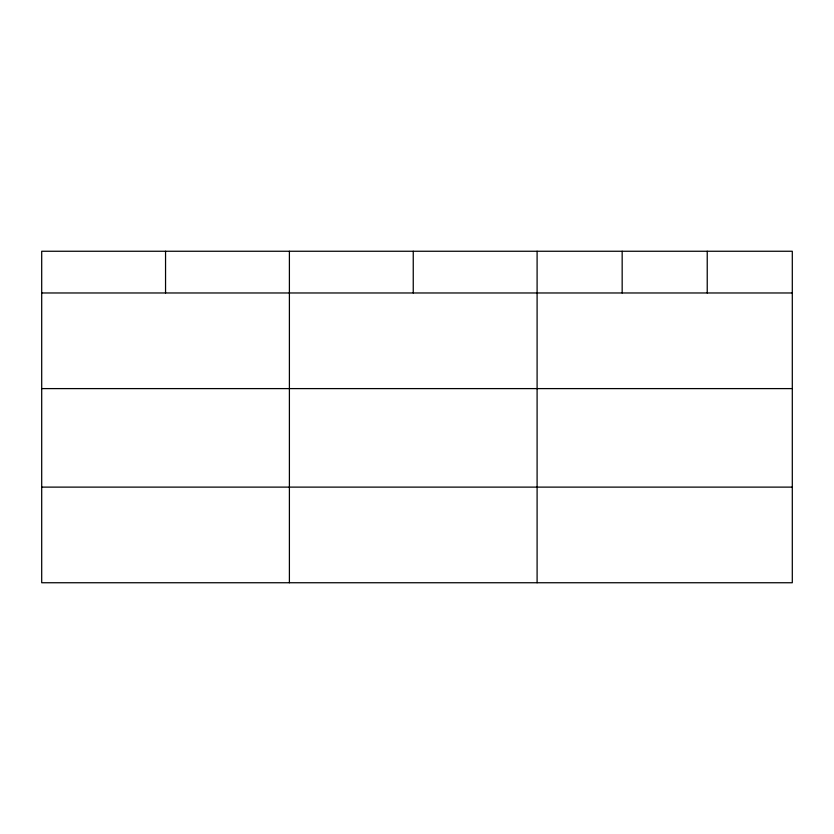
<?xml version="1.0" encoding="UTF-8"?>
<svg xmlns="http://www.w3.org/2000/svg" width="834" height="834" viewBox="0 0 834 834"><rect width="100%" height="100%" fill="white"/><g stroke="black" fill="none" stroke-linecap="round" stroke-linejoin="round"><path stroke-width="1.25" d="M792.3 388.602L792.3 251.253L41.7 251.253L41.7 582.747L792.3 582.747L792.3 388.602L41.7 388.602M41.7 292.974L792.3 292.974M41.7 487.119L792.3 487.119M707.232 251.253L707.232 292.974M622.164 251.253L622.164 292.974M537.096 251.253L537.096 582.747M413.247 251.253L413.247 292.974M289.398 251.253L289.398 582.747M165.549 251.253L165.549 292.974"/></g></svg>
